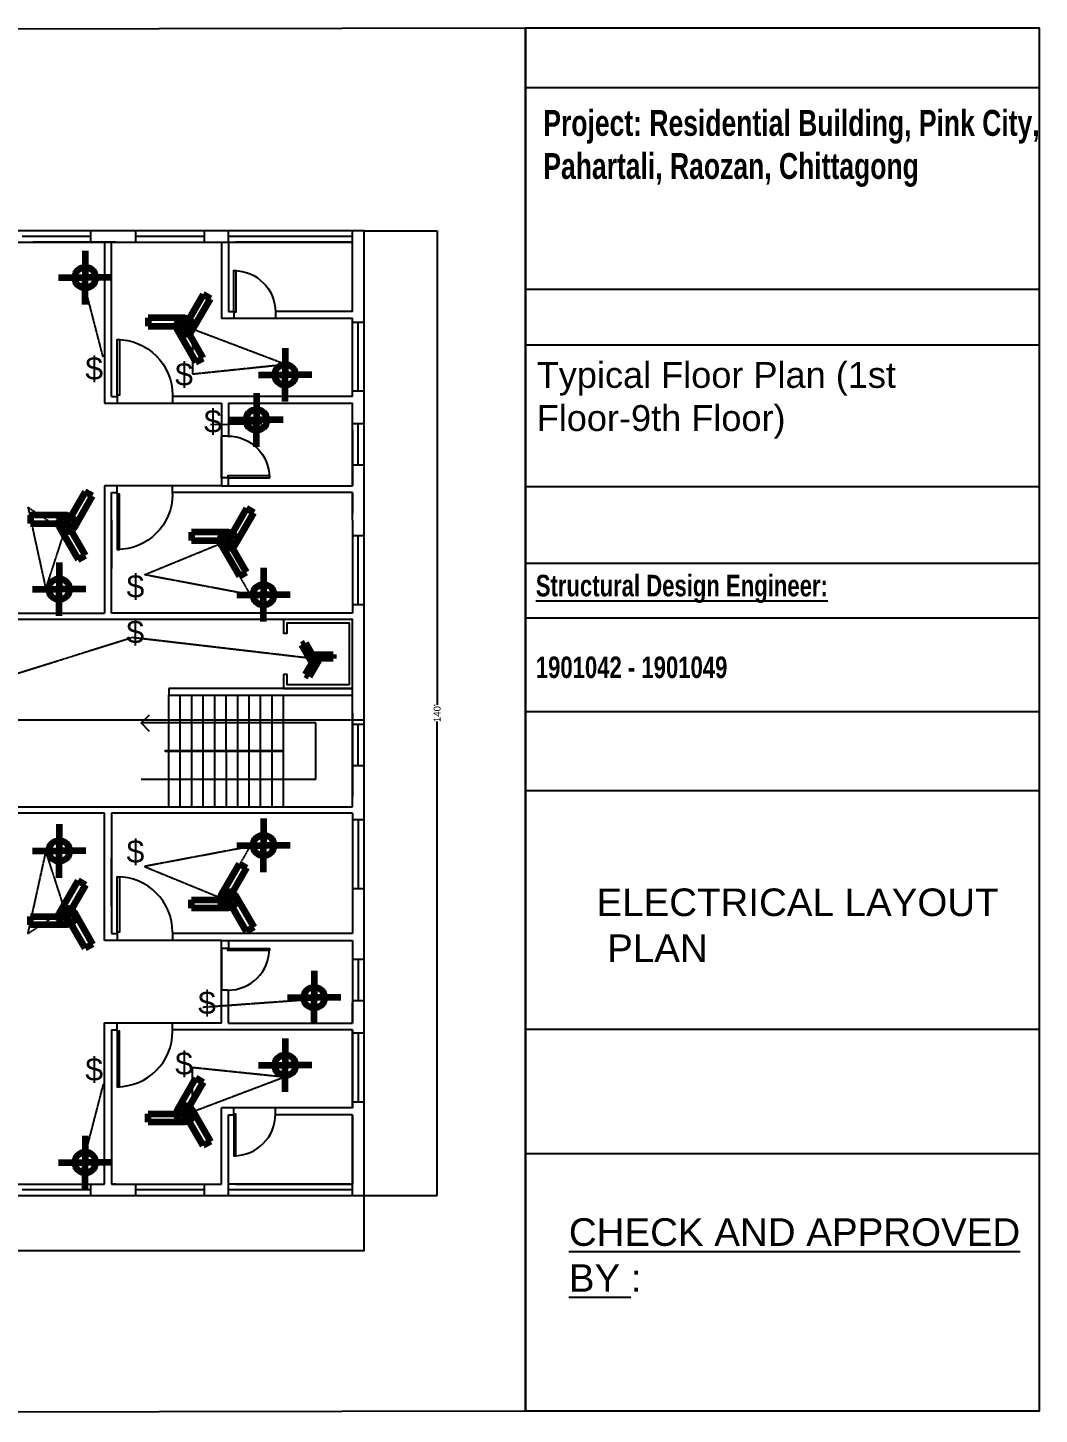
# Model space of a CAD drawing. Header units: inches. Extents: x 2674 to 28325, y -8016 to 21827.
# Drawn here: x 4699 to 6461, y 3072 to 5486 of the extents above; entities that cross this region are included whole.
import ezdxf

# ---------------------------------------------------------------- set-up
doc = ezdxf.new("R2010")
doc.units = ezdxf.units.IN
doc.header["$MEASUREMENT"] = 0
doc.linetypes.add('HIDDEN', pattern=[0.375, 0.25, -0.125])
doc.layers.add('Beam torsion rebar', color=7, linetype='Continuous', true_color=0xaf0000)
doc.layers.add('electrical', color=50, linetype='Continuous')
doc.layers.add('electrical hidden', color=111, linetype='HIDDEN')
doc.styles.get("Standard").update_dxf_attribs({"font": 'arial.ttf', "height": 12})
doc.dimstyles.get("Standard").update_dxf_attribs({"dimtxt": 12, "dimasz": 0.18, "dimexe": 0.18, "dimexo": 0.0625, "dimgap": 0.09, "dimtad": 0, "dimtoh": 1, "dimdec": 0, "dimzin": 0, "dimdsep": 46, "dimlunit": 3, "dimtxsty": 'Standard', "dimcen": 0.09, "dimadec": 0, "dimazin": 0, "dimtfac": 1, "dimtdec": 0, "dimtofl": 0, "dimtmove": 0, "dimatfit": 3, "dimfxl": 1, "dimtolj": 1, "dimtzin": 0, "dimarcsym": 0})

# ---------------------------------------------------------------- blocks, each defined once
blk = doc.blocks.new('*U4')
for p, q in [((0, 0), (0, -6)), ((-40, 0), (-40, -6))]:
    blk.add_line(p, q)
blk.add_lwpolyline([(0, 0), (0, 40), (-1.75, 40), (-1.75, 0)], close=True)
blk.add_arc((0, 0), 40, 90, 180)
blk = doc.blocks.new('*U6')
for p, q in [((0, 0), (0, -6)), ((40, 0), (40, -6))]:
    blk.add_line(p, q)
blk.add_lwpolyline([(0, 0), (0, 40), (1.75, 40), (1.75, 0)], close=True)
blk.add_arc((0, 0), 40, 0, 90)
blk = doc.blocks.new('*U3')
for p, q in [((0, 0), (0, 6)), ((40, 0), (40, 6))]:
    blk.add_line(p, q)
blk.add_lwpolyline([(0, 0), (0, -40), (1.75, -40), (1.75, 0)], close=True)
blk.add_arc((0, 0), 40, 270, 0)
blk = doc.blocks.new('*U5')
for p, q in [((-40, 0), (-40, 6)), ((0, 0), (0, 6))]:
    blk.add_line(p, q)
blk.add_lwpolyline([(0, 0), (0, -40), (-1.75, -40), (-1.75, 0)], close=True)
blk.add_arc((0, 0), 40, 180, 270)
blk = doc.blocks.new('*D478')
at = {"color": 0, "lineweight": -2, "transparency": 16777216}
for p, q in [((2884.8, 3452.6), (2884.8, 3355.9)), ((5284.8, 3452.6), (5284.8, 3355.9)), ((2885, 3356.1), (4069.8, 3356.1)), ((5284.7, 3356.1), (4099.9, 3356.1))]:
    blk.add_line(p, q, dxfattribs=at)
at = {"color": 0, "transparency": 16777216}
for points in [[(2885, 3356.2), (2885, 3356.1), (2884.8, 3356.1)], [(5284.7, 3356.2), (5284.7, 3356.1), (5284.8, 3356.1)]]:
    blk.add_solid(points, dxfattribs=at)
at = {"layer": 'Defpoints', "color": 0, "transparency": 16777216}
for p in [(2884.8, 3452.6), (5284.8, 3452.6), (5284.8, 3356.1)]:
    blk.add_point(p, dxfattribs=at)
at = {"color": 0, "transparency": 16777216, "insert": (4084.8, 3356.1), "char_height": 12, "attachment_point": 5}
blk.add_mtext("\\A1;200'", dxfattribs=at)
blk = doc.blocks.new('*D479')
at = {"color": 0, "lineweight": -2, "transparency": 16777216}
for p, q in [((5284.9, 5132.6), (5412.4, 5132.6)), ((5412.2, 5132.4), (5412.2, 4307)), ((5412.2, 3452.8), (5412.2, 4278.3)), ((5284.9, 3452.6), (5412.4, 3452.6))]:
    blk.add_line(p, q, dxfattribs=at)
at = {"color": 0, "transparency": 16777216}
for points in [[(5412.2, 5132.4), (5412.3, 5132.4), (5412.2, 5132.6)], [(5412.2, 3452.8), (5412.3, 3452.8), (5412.2, 3452.6)]]:
    blk.add_solid(points, dxfattribs=at)
at = {"layer": 'Defpoints', "color": 0, "transparency": 16777216}
for p in [(5284.8, 5132.6), (5412.2, 5132.6), (5284.8, 3452.6)]:
    blk.add_point(p, dxfattribs=at)
at = {"color": 0, "transparency": 16777216, "insert": (5412.2, 4292.6), "char_height": 12, "attachment_point": 5, "rotation": 90}
blk.add_mtext("\\A1;140'", dxfattribs=at)
blk = doc.blocks.new('*U356')
at = {"layer": 'electrical', "lineweight": 100}
for p, q in [((-16.2, 3.6), (16.2, 3.6)), ((-15.8, -3.6), (-15.8, 3.6)), ((16.2, 3.6), (16.2, -3.6)), ((16.2, -3.6), (-15.8, -3.6))]:
    blk.add_line(p, q, dxfattribs=at)
blk = doc.blocks.new('*U357')
at = {"layer": 'electrical', "color": 0, "linetype": 'ByBlock', "lineweight": -2, "transparency": 16777216}
for p, rotation in [((8944.7, 575.7), 120), ((8951, 548.4), 240)]:
    blk.add_blockref('*U356', p, dxfattribs=dict(at, rotation=rotation))
blk.add_blockref('*U356', (8971.6, 567.5), dxfattribs=at)
blk = doc.blocks.new('*U416')
at = {"layer": 'electrical', "lineweight": 100}
blk.add_line((0, 23.3), (0, -23.3), dxfattribs=at)
blk = doc.blocks.new('*U417')
at = {"layer": 'electrical', "color": 0, "linetype": 'ByBlock', "lineweight": -2, "transparency": 16777216}
blk.add_blockref('*U416', (35461.5, 2304.3), dxfattribs=at)
for p, rotation in [((35438.2, 2281.1), 90), ((35461.5, 2257.8), 180), ((35484.7, 2281.1), 270)]:
    blk.add_blockref('*U416', p, dxfattribs=dict(at, rotation=rotation))
blk = doc.blocks.new('*U418')
at = {"layer": 'electrical', "lineweight": 100}
blk.add_line((0, 23.3), (0, -23.3), dxfattribs=at)
blk = doc.blocks.new('*U419')
at = {"layer": 'electrical', "color": 0, "linetype": 'ByBlock', "lineweight": -2, "transparency": 16777216}
blk.add_blockref('*U418', (35461.5, 2304.3), dxfattribs=at)
for p, rotation in [((35438.2, 2281.1), 90), ((35461.5, 2257.8), 180), ((35484.7, 2281.1), 270)]:
    blk.add_blockref('*U418', p, dxfattribs=dict(at, rotation=rotation))
blk = doc.blocks.new('*U420')
at = {"layer": 'electrical', "lineweight": 100}
blk.add_line((0, 23.3), (0, -23.3), dxfattribs=at)
blk = doc.blocks.new('*U421')
at = {"layer": 'electrical', "color": 0, "linetype": 'ByBlock', "lineweight": -2, "transparency": 16777216}
blk.add_blockref('*U420', (35461.5, 2304.3), dxfattribs=at)
for p, rotation in [((35438.2, 2281.1), 90), ((35461.5, 2257.8), 180), ((35484.7, 2281.1), 270)]:
    blk.add_blockref('*U420', p, dxfattribs=dict(at, rotation=rotation))
blk = doc.blocks.new('*U422')
at = {"layer": 'electrical', "lineweight": 100}
blk.add_line((0, 23.3), (0, -23.3), dxfattribs=at)
blk = doc.blocks.new('*U423')
at = {"layer": 'electrical', "color": 0, "linetype": 'ByBlock', "lineweight": -2, "transparency": 16777216}
blk.add_blockref('*U422', (35461.5, 2304.3), dxfattribs=at)
for p, rotation in [((35438.2, 2281.1), 90), ((35461.5, 2257.8), 180), ((35484.7, 2281.1), 270)]:
    blk.add_blockref('*U422', p, dxfattribs=dict(at, rotation=rotation))
blk = doc.blocks.new('*U406')
at = {"layer": 'electrical', "lineweight": 100}
blk.add_line((0, 23.3), (0, -23.3), dxfattribs=at)
blk = doc.blocks.new('*U407')
at = {"layer": 'electrical', "color": 0, "linetype": 'ByBlock', "lineweight": -2, "transparency": 16777216}
blk.add_blockref('*U406', (35461.5, 2304.3), dxfattribs=at)
for p, rotation in [((35438.2, 2281.1), 90), ((35461.5, 2257.8), 180), ((35484.7, 2281.1), 270)]:
    blk.add_blockref('*U406', p, dxfattribs=dict(at, rotation=rotation))
blk = doc.blocks.new('*U414')
at = {"layer": 'electrical', "lineweight": 100}
for p, q in [((-32.3, 7.3), (32.3, 7.3)), ((-31.6, -7.3), (-31.6, 7.3)), ((32.3, 7.3), (32.3, -7.3)), ((32.3, -7.3), (-31.6, -7.3))]:
    blk.add_line(p, q, dxfattribs=at)
blk = doc.blocks.new('*U415')
at = {"layer": 'electrical', "color": 0, "linetype": 'ByBlock', "lineweight": -2, "transparency": 16777216}
for p, rotation in [((17889.5, 1151.5), 120), ((17902, 1096.8), 240)]:
    blk.add_blockref('*U414', p, dxfattribs=dict(at, rotation=rotation))
blk.add_blockref('*U414', (17943.1, 1135), dxfattribs=at)
blk = doc.blocks.new('*U345')
at = {"layer": 'electrical', "lineweight": 100}
for p, q in [((-32.3, 7.3), (32.3, 7.3)), ((-31.6, -7.3), (-31.6, 7.3)), ((32.3, 7.3), (32.3, -7.3)), ((32.3, -7.3), (-31.6, -7.3))]:
    blk.add_line(p, q, dxfattribs=at)
blk = doc.blocks.new('*U346')
at = {"layer": 'electrical', "color": 0, "linetype": 'ByBlock', "lineweight": -2, "transparency": 16777216}
for p, rotation in [((17889.5, 1151.5), 120), ((17902, 1096.8), 240)]:
    blk.add_blockref('*U345', p, dxfattribs=dict(at, rotation=rotation))
blk.add_blockref('*U345', (17943.1, 1135), dxfattribs=at)
blk = doc.blocks.new('*U347')
at = {"layer": 'electrical', "lineweight": 100}
for p, q in [((-32.3, 7.3), (32.3, 7.3)), ((-31.6, -7.3), (-31.6, 7.3)), ((32.3, 7.3), (32.3, -7.3)), ((32.3, -7.3), (-31.6, -7.3))]:
    blk.add_line(p, q, dxfattribs=at)
blk = doc.blocks.new('*U348')
at = {"layer": 'electrical', "color": 0, "linetype": 'ByBlock', "lineweight": -2, "transparency": 16777216}
for p, rotation in [((17889.5, 1151.5), 120), ((17902, 1096.8), 240)]:
    blk.add_blockref('*U347', p, dxfattribs=dict(at, rotation=rotation))
blk.add_blockref('*U347', (17943.1, 1135), dxfattribs=at)
blk = doc.blocks.new('*U463')
at = {"layer": 'electrical', "lineweight": 100}
blk.add_line((0, 23.3), (0, -23.3), dxfattribs=at)
blk = doc.blocks.new('*U464')
at = {"layer": 'electrical', "color": 0, "linetype": 'ByBlock', "lineweight": -2, "transparency": 16777216}
blk.add_blockref('*U463', (35461.5, 2304.3), dxfattribs=at)
for p, rotation in [((35438.2, 2281.1), 90), ((35461.5, 2257.8), 180), ((35484.7, 2281.1), 270)]:
    blk.add_blockref('*U463', p, dxfattribs=dict(at, rotation=rotation))
blk = doc.blocks.new('*U425')
at = {"layer": 'electrical', "lineweight": 100}
blk.add_line((0, 23.3), (0, -23.3), dxfattribs=at)
blk = doc.blocks.new('*U426')
at = {"layer": 'electrical', "color": 0, "linetype": 'ByBlock', "lineweight": -2, "transparency": 16777216}
blk.add_blockref('*U425', (35461.5, 2304.3), dxfattribs=at)
for p, rotation in [((35438.2, 2281.1), 90), ((35461.5, 2257.8), 180), ((35484.7, 2281.1), 270)]:
    blk.add_blockref('*U425', p, dxfattribs=dict(at, rotation=rotation))
blk = doc.blocks.new('*U427')
at = {"layer": 'electrical', "lineweight": 100}
blk.add_line((0, 23.3), (0, -23.3), dxfattribs=at)
blk = doc.blocks.new('*U428')
at = {"layer": 'electrical', "color": 0, "linetype": 'ByBlock', "lineweight": -2, "transparency": 16777216}
blk.add_blockref('*U427', (35461.5, 2304.3), dxfattribs=at)
for p, rotation in [((35438.2, 2281.1), 90), ((35461.5, 2257.8), 180), ((35484.7, 2281.1), 270)]:
    blk.add_blockref('*U427', p, dxfattribs=dict(at, rotation=rotation))
blk = doc.blocks.new('*U429')
at = {"layer": 'electrical', "lineweight": 100}
blk.add_line((0, 23.3), (0, -23.3), dxfattribs=at)
blk = doc.blocks.new('*U430')
at = {"layer": 'electrical', "color": 0, "linetype": 'ByBlock', "lineweight": -2, "transparency": 16777216}
blk.add_blockref('*U429', (35461.5, 2304.3), dxfattribs=at)
for p, rotation in [((35438.2, 2281.1), 90), ((35461.5, 2257.8), 180), ((35484.7, 2281.1), 270)]:
    blk.add_blockref('*U429', p, dxfattribs=dict(at, rotation=rotation))
blk = doc.blocks.new('*U440')
at = {"layer": 'electrical', "lineweight": 100}
blk.add_line((0, 23.3), (0, -23.3), dxfattribs=at)
blk = doc.blocks.new('*U441')
at = {"layer": 'electrical', "color": 0, "linetype": 'ByBlock', "lineweight": -2, "transparency": 16777216}
blk.add_blockref('*U440', (35461.5, 2304.3), dxfattribs=at)
for p, rotation in [((35438.2, 2281.1), 90), ((35461.5, 2257.8), 180), ((35484.7, 2281.1), 270)]:
    blk.add_blockref('*U440', p, dxfattribs=dict(at, rotation=rotation))
blk = doc.blocks.new('*U461')
at = {"layer": 'electrical', "lineweight": 100}
for p, q in [((-32.3, 7.3), (32.3, 7.3)), ((-31.6, -7.3), (-31.6, 7.3)), ((32.3, 7.3), (32.3, -7.3)), ((32.3, -7.3), (-31.6, -7.3))]:
    blk.add_line(p, q, dxfattribs=at)
blk = doc.blocks.new('*U462')
at = {"layer": 'electrical', "color": 0, "linetype": 'ByBlock', "lineweight": -2, "transparency": 16777216}
for p, rotation in [((17889.5, 1151.5), 120), ((17902, 1096.8), 240)]:
    blk.add_blockref('*U461', p, dxfattribs=dict(at, rotation=rotation))
blk.add_blockref('*U461', (17943.1, 1135), dxfattribs=at)
blk = doc.blocks.new('*U402')
at = {"layer": 'electrical', "lineweight": 100}
for p, q in [((-32.3, 7.3), (32.3, 7.3)), ((-31.6, -7.3), (-31.6, 7.3)), ((32.3, 7.3), (32.3, -7.3)), ((32.3, -7.3), (-31.6, -7.3))]:
    blk.add_line(p, q, dxfattribs=at)
blk = doc.blocks.new('*U403')
at = {"layer": 'electrical', "color": 0, "linetype": 'ByBlock', "lineweight": -2, "transparency": 16777216}
for p, rotation in [((17889.5, 1151.5), 120), ((17902, 1096.8), 240)]:
    blk.add_blockref('*U402', p, dxfattribs=dict(at, rotation=rotation))
blk.add_blockref('*U402', (17943.1, 1135), dxfattribs=at)
blk = doc.blocks.new('*U404')
at = {"layer": 'electrical', "lineweight": 100}
for p, q in [((-32.3, 7.3), (32.3, 7.3)), ((-31.6, -7.3), (-31.6, 7.3)), ((32.3, 7.3), (32.3, -7.3)), ((32.3, -7.3), (-31.6, -7.3))]:
    blk.add_line(p, q, dxfattribs=at)
blk = doc.blocks.new('*U405')
at = {"layer": 'electrical', "color": 0, "linetype": 'ByBlock', "lineweight": -2, "transparency": 16777216}
for p, rotation in [((17889.5, 1151.5), 120), ((17902, 1096.8), 240)]:
    blk.add_blockref('*U404', p, dxfattribs=dict(at, rotation=rotation))
blk.add_blockref('*U404', (17943.1, 1135), dxfattribs=at)

msp = doc.modelspace()

# ---------------------------------------------------------------- linework, layer by layer
for p, q in [((5566.07, 5382.41), (6460.93, 5382.41)), ((5284.84, 5132.62), (2884.84, 5132.62)), ((4809.22, 5122.62), (4689.22, 5122.62)), ((4809.22, 5112.62), (4809.22, 5132.62)), ((4887.25, 5112.62), (4887.25, 5132.62)), ((5007.25, 5122.62), (4887.25, 5122.62)), ((5007.25, 5112.62), (5007.25, 5132.62)), ((5048.84, 5112.62), (5048.84, 5132.62)), ((5264.84, 5122.62), (5048.84, 5122.62)), ((5264.84, 5112.62), (5264.84, 5132.62)), ((5284.84, 3452.62), (5284.84, 5132.62)), ((4096.84, 5112.62), (5264.84, 5112.62)), ((4852.84, 5112.62), (4708.84, 5112.62)), ((4832.84, 5112.62), (4832.84, 4832.15)), ((4844.84, 4843.94), (4844.84, 5112.62)), ((4864.84, 5112.62), (5048.84, 5112.62)), ((5036.84, 5112.62), (5036.84, 4980.15)), ((5048.84, 5112.62), (5048.84, 4992.15)), ((5264.84, 5112.62), (5060.84, 5112.62)), ((5264.84, 4992.15), (5264.84, 5112.62)), ((5566.07, 5030.92), (6460.93, 5030.92)), ((5264.84, 4980.11), (5036.84, 4980.11)), ((5119.82, 4980.11), (5047.82, 4980.11)), ((5048.84, 4992.15), (5058.16, 4992.15)), ((5130.59, 4980.11), (5058.59, 4980.11)), ((5264.84, 4992.15), (5130.58, 4992.15)), ((5264.84, 4844.15), (5264.84, 4980.62)), ((5264.84, 4844.15), (5264.84, 4980.11)), ((5284.84, 4973.05), (5264.84, 4973.05)), ((5274.84, 4853.05), (5274.84, 4973.05)), ((5566.07, 4933.83), (6460.93, 4933.83)), ((4832.84, 4832.15), (5036.84, 4832.15)), ((4844.84, 4843.94), (4854.84, 4843.94)), ((5264.84, 4844.15), (4951.41, 4844.15)), ((5036.84, 4832.62), (5036.84, 4688.62)), ((5048.84, 4832.62), (5048.84, 4775.04)), ((5048.84, 4832.62), (5264.84, 4832.62)), ((5284.84, 4853.05), (5264.84, 4853.05)), ((5264.84, 4796.62), (5264.84, 4832.62)), ((5264.84, 4784.15), (5264.84, 4832.62)), ((5284.84, 4796.55), (5264.84, 4796.55)), ((5264.84, 4784.62), (5264.84, 4688.62)), ((5264.84, 4688.62), (5264.84, 4784.15)), ((5274.84, 4724.55), (5274.84, 4796.55)), ((5036.84, 4702.62), (5036.84, 4774.62)), ((5036.84, 4760.62), (5036.84, 4688.62)), ((5284.84, 4724.55), (5264.84, 4724.55)), ((5036.84, 4688.62), (4832.84, 4688.62)), ((4832.84, 4688.62), (4832.84, 4466.62)), ((5036.84, 4688.62), (5264.84, 4688.62)), ((5048.84, 4688.62), (5048.84, 4702.62)), ((5566.07, 4687.48), (6460.93, 4687.48)), ((4844.84, 4466.62), (4844.84, 4676.62)), ((4844.84, 4676.62), (4854.84, 4676.62)), ((5264.84, 4676.62), (4951.41, 4676.62)), ((5264.84, 4676.62), (5264.84, 4640.62)), ((5264.84, 4628.62), (5264.84, 4676.62)), ((4844.84, 4628.62), (4844.84, 4544.62)), ((5264.84, 4628.62), (5264.84, 4466.62)), ((5284.84, 4601.53), (5264.84, 4601.53)), ((5274.84, 4481.53), (5274.84, 4601.53)), ((5566.07, 4553.94), (6460.93, 4553.94)), ((5284.84, 4481.53), (5264.84, 4481.53)), ((5264.84, 4455.65), (2904.84, 4455.65)), ((4664.84, 4466.62), (4832.84, 4466.62)), ((5264.84, 4466.62), (4844.84, 4466.62)), ((5566.07, 4458.86), (6460.93, 4458.86)), ((5264.84, 4312.55), (5264.84, 4437.15)), ((5264.84, 4335.65), (4944.84, 4335.65)), ((4944.84, 4335.65), (4944.84, 4323.65)), ((4944.84, 4227.65), (4944.84, 4323.65)), ((4944.84, 4323.65), (5264.84, 4323.65)), ((4964.84, 4227.65), (4964.84, 4323.65)), ((4984.84, 4227.65), (4984.84, 4323.65)), ((5004.84, 4227.65), (5004.84, 4323.65)), ((5024.98, 4227.65), (5024.84, 4323.65)), ((5044.84, 4227.65), (5044.84, 4323.65)), ((5064.84, 4227.65), (5064.84, 4323.65)), ((5084.84, 4227.65), (5084.84, 4323.65)), ((5104.84, 4227.65), (5104.84, 4323.65)), ((5124.84, 4227.65), (5124.84, 4323.65)), ((5144.84, 4129.65), (5144.84, 4323.65)), ((5264.84, 4323.65), (5264.84, 4335.65)), ((5264.84, 4129.65), (5264.84, 4329.65)), ((5284.84, 4280.62), (2884.84, 4280.62)), ((4896.97, 4275.5), (4911.23, 4289.74)), ((5200.73, 4275.5), (4896.97, 4275.5)), ((4911.23, 4260.55), (4896.97, 4275.5)), ((5200.73, 4177.65), (5200.73, 4275.5)), ((5200.73, 4275.5), (5200.73, 4275.5)), ((5264.84, 4292.62), (5264.84, 4184.62)), ((5566.07, 4295.68), (6460.93, 4295.68)), ((4984.84, 4269.49), (4984.84, 4269.49)), ((5284.84, 4272.92), (5264.84, 4272.92)), ((5284.84, 4272.92), (5264.84, 4272.92)), ((5274.84, 4200.92), (5274.84, 4272.92)), ((5274.84, 4200.92), (5274.84, 4272.92)), ((4944.84, 4129.65), (4944.84, 4225.65)), ((4964.84, 4129.65), (4964.84, 4225.65)), ((4984.84, 4129.65), (4984.84, 4225.65)), ((5004.84, 4129.65), (5004.84, 4225.65)), ((5024.84, 4129.65), (5024.84, 4225.65)), ((5044.84, 4225.65), (5044.84, 4129.65)), ((5064.84, 4129.65), (5064.84, 4225.65)), ((5084.84, 4129.65), (5084.84, 4225.65)), ((5104.84, 4129.65), (5104.84, 4225.65)), ((5124.84, 4129.65), (5124.84, 4225.65)), ((4896.97, 4177.65), (5200.73, 4177.65)), ((5284.84, 4200.92), (5264.84, 4200.92)), ((5284.84, 4200.92), (5264.84, 4200.92)), ((5264.84, 4184.62), (5264.84, 4147.65)), ((5566.07, 4158.04), (6460.93, 4158.04)), ((2904.84, 4129.65), (5264.84, 4129.65)), ((4832.84, 4118.62), (4664.84, 4118.62)), ((4832.84, 3896.62), (4832.84, 4118.62)), ((5264.84, 4118.62), (4844.84, 4118.62)), ((4844.84, 4118.62), (4844.84, 3908.62)), ((5264.84, 4118.62), (5264.84, 3908.62)), ((5284.84, 4106.88), (5264.84, 4106.88)), ((5274.84, 4106.88), (5274.84, 3986.88)), ((4844.84, 3956.62), (4844.84, 4040.62)), ((5284.84, 3986.88), (5264.84, 3986.88)), ((5036.84, 3896.62), (4832.84, 3896.62)), ((4844.84, 3908.62), (4854.84, 3908.62)), ((5264.84, 3908.62), (4951.41, 3908.62)), ((5036.84, 3824.62), (5036.84, 3896.62)), ((5036.84, 3896.62), (5264.84, 3896.62)), ((5036.84, 3752.62), (5036.84, 3896.62)), ((5048.84, 3896.62), (5048.84, 3882.62)), ((5264.84, 3896.62), (5264.84, 3788.62)), ((5036.84, 3882.62), (5036.84, 3810.62)), ((5284.84, 3863.86), (5264.84, 3863.86)), ((5274.84, 3863.86), (5274.84, 3791.86)), ((5048.84, 3752.62), (5048.84, 3810.2)), ((5284.84, 3791.86), (5264.84, 3791.86)), ((5264.84, 3789.09), (5264.84, 3752.62)), ((5264.84, 3752.62), (5264.84, 3788.62)), ((4832.84, 3472.62), (4832.84, 3753.09)), ((4832.84, 3753.09), (5036.84, 3753.09)), ((5048.84, 3752.62), (5264.84, 3752.62)), ((4844.84, 3741.3), (4844.84, 3472.62)), ((4844.84, 3741.3), (4854.84, 3741.3)), ((5264.84, 3741.09), (4951.41, 3741.09)), ((5264.84, 3604.62), (5264.84, 3741.09)), ((5264.84, 3741.09), (5264.84, 3605.14)), ((5284.84, 3735.36), (5264.84, 3735.36)), ((5274.84, 3735.36), (5274.84, 3615.36)), ((5566.07, 3742.12), (6460.93, 3742.12)), ((5264.84, 3605.14), (5036.84, 3605.14)), ((5036.84, 3472.62), (5036.84, 3605.09)), ((5119.82, 3605.14), (5047.82, 3605.14)), ((5130.59, 3605.14), (5058.59, 3605.14)), ((5284.84, 3615.36), (5264.84, 3615.36)), ((5048.84, 3472.62), (5048.84, 3593.09)), ((5048.84, 3593.09), (5058.16, 3593.09)), ((5264.84, 3593.09), (5130.58, 3593.09)), ((5264.84, 3472.62), (5264.84, 3593.09)), ((5264.84, 3592.62), (5264.84, 3472.62)), ((5566.07, 3525.94), (6460.93, 3525.94)), ((4664.84, 3472.62), (4832.84, 3472.62)), ((4809.22, 3462.62), (4689.22, 3462.62)), ((4708.84, 3472.62), (4832.84, 3472.62)), ((4809.22, 3452.62), (4809.22, 3472.62)), ((4844.84, 3472.62), (5036.84, 3472.62)), ((4852.84, 3472.62), (4844.84, 3472.62)), ((4864.84, 3472.62), (5036.84, 3472.62)), ((4887.25, 3452.62), (4887.25, 3472.62)), ((5007.25, 3462.62), (4887.25, 3462.62)), ((5007.25, 3452.62), (5007.25, 3472.62)), ((5264.84, 3472.62), (5048.84, 3472.62)), ((5048.84, 3452.62), (5048.84, 3472.62)), ((5264.84, 3462.62), (5048.84, 3462.62)), ((5060.84, 3472.62), (5264.84, 3472.62)), ((5264.84, 3452.62), (5264.84, 3472.62)), ((2884.84, 3452.62), (5284.84, 3452.62))]:
    msp.add_line(p, q)
for points in [[(5566.07, 3076.9), (2693.35, 3071.69), (2693.35, 5481), (5566.07, 5486.21)], [(5566.07, 5486.21), (6460.93, 5486.21), (6460.93, 3076.9), (5566.07, 3076.9)], [(5144.84, 4359.65), (5144.84, 4335.65), (5264.84, 4335.65), (5264.84, 4455.65), (5144.84, 4455.65), (5144.84, 4431.65), (5150.84, 4431.65), (5150.84, 4449.65), (5258.84, 4449.65), (5258.84, 4341.65), (5150.84, 4341.65), (5150.84, 4359.65)]]:
    msp.add_lwpolyline(points, close=True)
msp.add_open_spline([(5144.84, 4225.65), (5076.16, 4225.65), (5007.48, 4225.65), (4938.81, 4225.65), (4938.14, 4225.65), (4938.27, 4227.65), (4938.94, 4227.65), (5007.57, 4227.65), (5076.2, 4227.65), (5144.84, 4227.65)], degree=3, knots=[0, 0, 0, 0, 1, 1, 1, 2.0022504, 2.0022504, 2.0022504, 3.0022504, 3.0022504, 3.0022504, 3.0022504])
at = {"layer": 'Beam torsion rebar'}
msp.add_lwpolyline([(5017.37, 4795.37), (5106.69, 4797.15)], dxfattribs=at)
at = {"layer": 'electrical', "lineweight": 100}
for centre, radius in [((4799.43, 5051.06), 18.24), ((4972.75, 4966.3), 14.51), ((5147.58, 4881.83), 18.24), ((5097.42, 4803.15), 18.24), ((4767.54, 4622.71), 14.51), ((5048.39, 4593.49), 14.51), ((4753.93, 4508.6), 18.24), ((5109.9, 4498.88), 18.24), ((5198.89, 4387.54), 7.25), ((5109.9, 4062.36), 18.24), ((4753.93, 4052.65), 18.24), ((5048.39, 3967.75), 14.51), ((4767.54, 3938.53), 14.51), ((5198, 3797.26), 18.24), ((5147.58, 3679.41), 18.24), ((4972.75, 3594.94), 14.51), ((4799.43, 3510.18), 18.24)]:
    msp.add_circle(centre, radius, dxfattribs=at)
at = {"layer": 'electrical hidden'}
for points in [[(4830.43, 4912.97), (4799.43, 5032.82)], [(5147.58, 4900.07), (4986.32, 4961.16), (4986.32, 4883.32), (5147.58, 4900.07)], [(4699.59, 4650.76), (4730.68, 4508.6), (4763.08, 4608.9), (4699.59, 4650.76)], [(4902.27, 4533.58), (5034.96, 4587.99), (5086.65, 4498.88), (4902.27, 4533.58)], [(4415.97, 4278.79), (4881.72, 4424.75), (5199.28, 4387.73)], [(4902.27, 4025.6), (5034.96, 3971.2), (5086.65, 4060.3), (4902.27, 4025.6)], [(4699.59, 3908.42), (4730.68, 4050.59), (4763.08, 3950.28), (4699.59, 3908.42)], [(5004.4, 3780.77), (5178.28, 3793.31)], [(5147.58, 3659.11), (4986.32, 3598.02), (4986.32, 3675.87), (5147.58, 3659.11)], [(4830.43, 3646.22), (4799.43, 3526.37)]]:
    msp.add_lwpolyline(points, dxfattribs=at)

# ---------------------------------------------------------------- block references
for name, p, xscale, yscale, zscale in [('*U4', (5058.16, 4990.97), -1.81075486660045, 1.81075486660045, 1.81075486660045), ('*U5', (4854.84, 4674.13), -2.414339822133933, 2.414339822133933, 2.414339822133933)]:
    msp.add_blockref(name, p, dxfattribs=dict(xscale=xscale, yscale=yscale, zscale=zscale))
for name, p, xscale, yscale, zscale, rotation in [('*U3', (4854.81, 4846.64), -2.414339822133933, 2.414339822133933, 2.414339822133933, 180.082110115823), ('*U6', (5047.7, 4702.62), -1.81075486660045, 1.81075486660045, 1.81075486660045, 270), ('*U5', (4854.84, 3911.11), 2.414339822133933, 2.414339822133933, 2.414339822133933, 180), ('*U6', (5047.7, 3882.62), 1.81075486660045, 1.81075486660045, 1.81075486660045, 270), ('*U3', (4854.81, 3738.6), 2.414339822133933, 2.414339822133933, 2.414339822133933, 359.917889884177), ('*U4', (5058.16, 3594.27), 1.81075486660045, 1.81075486660045, 1.81075486660045, 180)]:
    msp.add_blockref(name, p, dxfattribs=dict(xscale=xscale, yscale=yscale, zscale=zscale, rotation=rotation))
at = {"layer": 'electrical', "lineweight": 100, "extrusion": (0, 0, -1), "zscale": -1}
for name, p in [('*U423', (-40260.92, 2769.98)), ('*U415', (-22884.29, 3838.54)), ('*U421', (-40609.07, 2600.76)), ('*U419', (-40558.91, 2522.08)), ('*U348', (-22679.08, 3494.95)), ('*U346', (-22959.92, 3465.73)), ('*U407', (-40215.42, 2227.52)), ('*U417', (-40571.39, 2217.81))]:
    msp.add_blockref(name, p, dxfattribs=at)
at = {"layer": 'electrical', "lineweight": 100}
msp.add_blockref('*U357', (-3756.88, 3823.66), dxfattribs=at)
at = {"layer": 'electrical', "lineweight": 100, "rotation": 180}
for name, p in [('*U464', (40571.39, 6343.43)), ('*U441', (40215.42, 6333.72)), ('*U403', (22959.92, 5095.51)), ('*U405', (22679.08, 5066.29)), ('*U426', (40659.48, 6078.34)), ('*U428', (40609.07, 5960.49)), ('*U462', (22884.29, 4722.7)), ('*U430', (40260.92, 5791.26))]:
    msp.add_blockref(name, p, dxfattribs=at)

# ---------------------------------------------------------------- texts
at = {"attachment_point": 1}
for s, insert, char_height, width in [('{\\fSwis721 LtCn BT|b1|i0|c0|p34;Project: Residential Building, Pink City, Pahartali, Raozan, Chittagong}', (5597.15, 5342.98), 45.03114, 1000.1158), ('Typical Floor Plan (1st Floor-9th Floor)', (5585.62, 4904.12), 45.0311, 840.6448), ('{\\fSwis721 LtCn BT|b1|i0|c0|p34;\\LStructural Design Engineer:}', (5584.03, 4533.52), 37.5259, 485.5762), ('{\\fSwis721 LtCn BT|b1|i0|c0|p34;1901042 - 1901049}', (5584.03, 4391.25), 37.5259, 485.5762)]:
    msp.add_mtext(s, dxfattribs=dict(at, insert=insert, char_height=char_height, width=width))
at = {"char_height": 48, "attachment_point": 1}
for s, width, heights, insert in [('ELECTRICAL LAYOUT\\P PLAN', 1239.8441, [0], (5689.7, 3987.26)), ('{\\LCHECK AND APPROVED \\PBY }:', 926.9107, [191.7], (5641.6, 3412.98))]:
    msp.add_mtext_dynamic_manual_height_columns(s, width=width, gutter_width=240, heights=heights, dxfattribs=dict(at, insert=insert))
at = {"layer": 'Beam torsion rebar', "lineweight": 100, "char_height": 40}
for insert, attachment_point in [((4830.43, 4912.97), 3), ((4986.93, 4902.71), 3), ((5006.09, 4820.91), 1), ((4902.27, 4533.58), 3), ((4870.9, 4454.11), 1), ((4902.27, 4027.66), 9), ((4995.86, 3808.36), 1), ((4830.43, 3648.27), 9), ((4986.93, 3658.53), 9)]:
    msp.add_mtext_dynamic_manual_height_columns('$', width=101.7438, gutter_width=200, heights=[0], dxfattribs=dict(at, insert=insert, attachment_point=attachment_point))

# ---------------------------------------------------------------- dimensions: what is measured, and where the dimension line sits
dim = msp.add_linear_dim(base=(5412.24, 5132.62), p1=(5284.84, 3452.62), p2=(5284.84, 5132.62), angle=90, dimstyle='Standard')
dim.commit()
dim.dimension.update_dxf_attribs({"geometry": '*D479', "text_midpoint": (5412.24, 4292.62)})
dim = msp.add_linear_dim(base=(5284.84, 3356.13), p1=(2884.84, 3452.62), p2=(5284.84, 3452.62), dimstyle='Standard')
dim.commit()
dim.dimension.update_dxf_attribs({"geometry": '*D478', "text_midpoint": (4084.84, 3356.13)})

doc.saveas('drawing.dxf')
